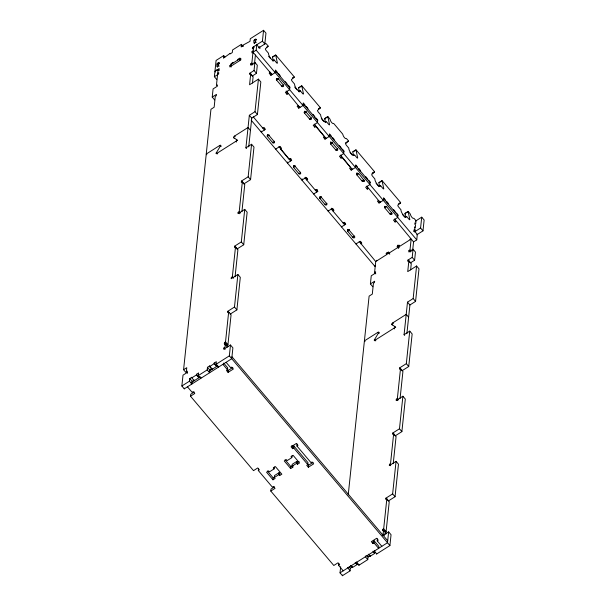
<?xml version="1.0" encoding="UTF-8"?>
<svg xmlns="http://www.w3.org/2000/svg" width="606" height="606" viewBox="0 0 606 606"><rect width="100%" height="100%" fill="white"/><g stroke="black" fill="none" stroke-linecap="round" stroke-linejoin="round"><path stroke-width="0.91" d="M218.827 62.668C214.213 63.471 218.774 70.978 218.827 62.668L219.433 63.38M255.853 39.17C251.316 39.86 255.732 47.548 255.853 39.17L256.452 39.882M272.041 74.159L271.996 74.652L252.99 52.199M278.904 146.599L290.622 160.999L290.888 158.477M286.494 91.233L299.826 107.527L299.887 106.921M314.325 124.116L326.051 138.516L326.119 137.903M359.184 241.453L375.758 261.587M366.781 186.087L380.106 202.381L380.197 201.525M394.612 218.971L413.565 241.9L416.746 239.878L417.322 234.454L414.11 230.659L414.246 229.356L415.049 230.303L413.451 231.318M226.129 345.996L224.318 343.86L225.387 343.185L224.955 347.306L223.887 347.98L223.75 349.283L230.485 345.011L232.893 347.859L231.75 358.707L184.277 388.84L181.868 385.999L183.012 375.144L187.262 372.448L187.398 371.145L186.337 371.819L187.542 373.243M185.989 372.561L183.58 369.721L210.956 109.269L214.145 107.239L215.289 96.339L216.357 95.665L216.493 94.362L212.236 97.058L214.645 99.907M212.236 97.058L213.092 88.915L217.349 86.219L217.486 84.916L216.418 85.59L218.137 69.258L219.137 70.447M216.751 79.515L214.38 76.712L216.092 60.433L223.705 55.601L224.909 57.017M184.277 388.84L184.353 388.166M186.337 371.819L186.769 367.698L183.58 369.721M189.761 378.561L192.17 381.401L191.897 384.007L189.489 381.159L189.761 378.561L191.89 377.205L191.822 377.856L194.231 380.704L194.276 380.257M223.705 55.601L223.432 58.199L230.235 53.275L230.166 53.926L232.287 52.578L232.56 49.972L241.415 44.352L243.226 46.488M343.223 570.829L338.587 565.36L339.655 564.686L338.05 562.792L333.8 565.489L270.799 491.057L275.048 488.36L273.442 486.466L272.382 487.141L258.308 470.514L259.368 469.832L257.762 467.938L253.513 470.635L190.511 396.21L190.723 394.256L194.261 392.006M196.495 374.288L198.904 377.129L198.836 377.78L196.427 374.94L196.495 374.288L198.616 372.932L198.344 375.538L200.753 378.386L200.874 377.243M231 64.948L229.932 65.622L229.795 66.925L240.779 59.956L240.915 58.653L239.855 59.327M230.848 66.251L231.136 63.645L233.257 62.297L233.189 62.948M237.794 60.024L237.863 59.373L239.991 58.024L239.711 60.63M207.472 367.312L209.881 370.16L209.608 372.766L207.199 369.918L207.472 367.312L209.6 365.963L212.009 368.812L211.941 369.463L209.532 366.615L209.6 365.963M241.415 44.352L241.143 46.957L243.271 45.609L243.339 44.958L250.005 41.337L250.278 38.731L263.557 30.3L265.966 33.148L264.83 43.996L258.626 47.935M214.206 363.039L216.615 365.888L216.547 366.539L214.138 363.691L214.206 363.039L216.334 361.691L216.054 364.297L218.463 367.145L218.516 366.653M254.164 47.488L253.566 46.776L251.846 63.107L250.786 63.782L250.649 65.084L254.899 62.388L254.043 70.523L249.793 73.22L249.657 74.523L250.717 73.849L253.126 76.697L252.46 83.06M253.126 50.896L252.066 51.571L251.929 52.873L256.179 50.177L256.755 44.753L259.966 48.541L259.648 46.707M263.557 30.3L262.421 41.155L252.497 47.45L252.361 48.753L253.429 48.079M250.717 73.849L249.574 84.757L258.429 79.136L260.838 81.977L257.414 114.534L251.748 118.132L248.725 146.879M224.318 343.86L224.462 342.557L225.523 341.882L228.667 311.931L227.606 312.605L227.742 311.302L234.477 307.03L237.893 274.473L231.166 278.745L231.303 277.442L232.363 276.768L235.514 246.816L234.454 247.49L234.59 246.187L241.317 241.915L244.741 209.358L238.006 213.63L238.143 212.327L239.211 211.653L242.355 181.702L241.294 182.376L241.43 181.073L248.165 176.8L251.581 144.251L245.915 147.849L246.521 148.553M254.543 63.229L255.399 55.048M245.915 147.849L249.339 115.291L255.005 111.693L258.429 79.136M227.682 347.064L227.795 346.026L225.387 343.185M224.462 342.557L226.864 345.405L227.932 344.731L231.075 314.779L228.667 311.931M235.067 276.806L237.923 249.664L235.514 246.816M241.915 211.691L244.763 184.55L242.355 181.702M249.793 73.22L252.202 76.068L256.452 73.371L257.308 65.228L254.899 62.388M226.083 362.305L230.712 367.774L231.772 367.1L233.378 369.001L228.068 372.372L226.462 370.478L227.523 369.804L227.727 367.85L223.675 363.062M374.266 550.665L376.629 553.998L389.908 545.567L229.341 355.866L230.485 345.011M228.068 372.372L228.273 370.417L227.205 369.152M230.151 314.15L236.885 309.878L240.302 277.321L237.893 274.473M234.59 246.187L236.999 249.036L243.726 244.763L247.15 212.206L244.741 209.358M241.43 181.073L243.839 183.921L250.573 179.649L253.99 147.091L251.581 144.251M261.3 131.184L261.209 132.04L265.466 129.343L263.86 127.442L262.792 128.116M276.995 72.569L277.063 71.917L275.457 70.023L275.185 72.622L270.927 75.326L269.322 73.424L269.465 72.122M264.595 128.184L264.398 130.017L253.225 116.814M270.927 75.326L271.14 73.371L270.064 72.106M267.519 134.82L267.352 136.403L272.708 142.728A1 0.871 6 0 0 274.109 142.933A1 0.871 6 0 0 274.298 141.713L274.351 141.228M269.011 134.782L268.95 135.388L274.298 141.713L272.708 142.728L272.768 142.115M276.707 78.439L276.541 80.022L281.896 86.347A1 0.871 6 0 0 283.297 86.552A1 0.871 6 0 0 283.487 85.332L283.54 84.848M278.328 74.152L278.396 73.5L280.002 75.394L279.934 76.045M278.192 78.522L283.487 85.332L281.896 86.347L281.957 85.734M275.715 148.629L275.662 149.114L279.911 146.417L281.517 148.311L280.457 148.985L289.009 159.113L290.077 158.439L291.683 160.332L287.426 163.029L287.539 162.052M285.29 82.371L285.358 81.719L286.964 83.613L286.896 84.264M280.457 148.985L280.661 147.031M288.047 93.619L286.986 94.294L287.191 92.339L286.123 91.074M288.229 85.847L288.305 85.196L289.91 87.09L289.63 89.696L285.381 92.392L286.986 94.294M258.308 470.514L258.512 468.559M304.826 105.452L304.894 104.8L303.288 102.899L303.015 105.505L298.766 108.201L298.97 106.255M300.576 172.21L300.523 172.702A1 0.871 6 0 1 300.326 173.922A1 0.871 6 0 1 298.925 173.717L293.577 167.392L293.789 165.438M295.236 165.764L295.167 166.385L300.531 172.702L298.932 173.71L298.978 173.225M304.553 111.193L304.371 112.905L309.727 119.23A1 0.871 6 0 0 311.128 119.435A1 0.871 6 0 0 311.325 118.215L311.37 117.731M306.166 107.027L306.235 106.383L307.84 108.277L307.765 108.928M306.045 111.163L305.969 111.89L311.325 118.215L309.727 119.23L309.802 118.496M302.015 178.8L301.879 180.103L306.128 177.406L307.734 179.3L306.674 179.974L306.878 178.02M270.799 491.057L271.003 489.11L274.548 486.86M272.98 479.808L266.564 472.218L268.685 470.87L269.488 471.816L274.094 468.892L273.291 467.946L275.419 466.597L281.843 474.187L279.714 475.536L279.919 473.581L279.116 472.635L274.51 475.558L274.306 477.513L275.109 478.46L272.98 479.808L273.192 477.854L267.352 470.953M274.094 468.892L274.298 466.946M305.166 177.217L305.076 178.073L316.855 191.988L317.226 189.504M313.12 115.254L313.188 114.602L314.794 116.496L314.726 117.147M331.05 136.433L331.118 135.782L329.512 133.888L329.24 136.494L324.998 139.183L323.392 137.289L324.452 136.615L315.885 126.502L314.817 127.177L315.022 125.222M316.067 118.731L316.135 118.079L317.741 119.973L317.468 122.579L313.211 125.275L314.817 127.177M279.714 475.536L278.911 474.589L279.116 472.635M313.711 193.519L313.666 194.011L317.915 191.314L316.309 189.413L315.249 190.087M324.998 139.183L325.202 137.229M292.872 446.743L293.94 446.069L293.736 448.023L292.668 448.698L292.872 446.743L291.804 445.478M292.956 465.916L292.819 467.218L290.698 468.567L290.903 466.612L285.062 459.712M290.698 468.567L284.275 460.977L286.396 459.628L287.199 460.575L291.804 457.651L292.016 455.697M320.013 196.42L319.809 198.374L325.157 204.699A1 0.871 6 0 0 326.558 204.904A1 0.871 6 0 0 326.755 203.684L326.808 203.199M292.819 467.218L292.016 466.264L292.221 464.31L296.826 461.393L297.629 462.34L297.425 464.294L299.553 462.946L293.13 455.356L291.001 456.704L291.804 457.651M321.475 196.632L321.4 197.359L326.755 203.684L325.157 204.699L325.233 203.964M293.94 446.069L308.015 462.696L307.81 464.65L306.742 465.325L308.348 467.226L313.666 463.848L312.06 461.954L310.999 462.628L296.917 446.001L297.129 444.046M297.425 464.294L296.622 463.34L296.826 461.393M337.61 148.705L337.557 149.197A1 0.871 6 0 1 337.36 150.417A1 0.871 6 0 1 335.959 150.205L330.603 143.887L330.8 142.054M332.391 138.016L332.459 137.365L334.065 139.259L333.997 139.91M332.277 142.137L332.202 142.872L337.557 149.197L335.951 150.212L336.012 149.72M328.164 210.593L328.111 211.085L332.368 208.388L333.974 210.282L332.906 210.956L333.111 209.002M331.391 208.206L331.3 209.062L344.685 224.871L344.912 222.713M339.345 146.235L339.413 145.584L341.019 147.485L340.951 148.137M340.557 155.098L352.275 169.498L352.351 168.771M308.348 467.226L308.552 465.272L307.484 464.007M357.275 167.423L357.343 166.771L355.737 164.87L355.464 167.476L351.215 170.172L349.609 168.279L350.669 167.604L342.117 157.477L341.057 158.158L341.261 156.204M342.292 149.712L342.36 149.061L343.966 150.962L343.693 153.568L339.451 156.257L341.057 158.158M341.557 226.28L341.496 226.894L345.746 224.197L344.14 222.296L343.079 222.97M351.215 170.172L351.419 168.218M349.321 229.386L349.23 230.242L354.586 236.567A1 0.871 6 0 1 354.389 237.787A1 0.871 6 0 1 352.995 237.582L347.639 231.257L347.844 229.303L348.511 230.091M357.017 173.043L356.828 174.876L362.176 181.202A1 0.871 6 0 0 363.577 181.406A1 0.871 6 0 0 363.774 180.187L363.827 179.702M358.616 168.998L358.684 168.347L360.29 170.248L360.222 170.9M358.472 173.377L364.062 180.49L364.327 181.535M353.093 236.605L352.995 237.582L354.639 236.075M362.267 180.346L362.176 181.202L363.774 180.187M356.01 243.354L355.949 243.968L360.199 241.264L361.805 243.165L360.744 243.839L360.949 241.885M365.57 177.225L365.645 176.573L367.244 178.467L367.175 179.118M368.334 188.474L367.274 189.148L367.478 187.193M368.516 180.702L368.584 180.05L370.19 181.944L369.918 184.55L365.668 187.246L367.274 189.148M338.587 565.36L338.799 563.406M349.124 566.837L350.329 568.261L350.056 570.867L342.443 575.7L340.034 572.852L340.67 566.746M348.223 494.905L369.115 296.122L372.304 294.099L373.455 283.191L374.516 282.517L374.652 281.214L370.402 283.919L372.811 286.759M370.402 283.919L371.258 275.775L375.508 273.079L375.644 271.776L374.584 272.45L375.788 273.874M385.105 200.298L385.181 199.654L383.575 197.753L383.295 200.359L379.045 203.055L379.25 201.101M342.443 575.7L342.511 575.018M375.016 265.739L374.947 266.413L251.172 120.185M374.584 272.45L375.728 261.542L386.886 254.459L387.09 252.505M376.788 260.868L376.849 260.3M384.81 206.29L384.659 207.76L390.014 214.077A1 0.871 6 0 0 391.408 214.289A1 0.871 6 0 0 391.605 213.07L391.658 212.577M347.7 567.534L350.056 570.867M386.446 201.881L386.514 201.23L388.12 203.131L388.052 203.783M386.302 206.26L391.893 213.373L391.991 214.221M355.858 562.565L356.995 564.64L352.389 567.564L351.253 565.489M390.059 213.592L390.014 214.077L391.605 213.07M388.757 252.058L388.09 252.482L387.954 253.785L398.937 246.809L399.074 245.506L398.013 246.18L399.218 247.604M393.408 210.1L393.476 209.449L395.082 211.35L395.014 212.002M356.555 561.913L358.911 565.246L367.766 559.618L368.047 557.02L366.842 555.596M358.911 565.246L359.002 564.428M396.165 221.349L395.104 222.023L395.309 220.076M396.347 213.585L396.415 212.933L398.021 214.827L397.748 217.433L393.499 220.13L395.104 222.023M365.448 555.96L365.357 556.778L367.766 559.618M398.013 246.18L398.127 245.127M373.569 551.324L374.705 553.399L370.099 556.323L370.145 555.869M374.016 542.878L372.955 543.552L373.16 541.597L374.22 540.923L378.848 546.392L378.644 548.347L374.016 542.878L374.22 540.923M381.833 546.317L377.205 540.847L377.409 538.901M376.629 553.998L376.674 553.513M398.672 248.437L397.066 246.544L399.187 245.195L399.99 246.142L411.156 239.059L410.004 249.967L408.944 250.642L408.808 251.945L413.057 249.24L412.201 257.383L407.952 260.08L407.815 261.383L408.876 260.709L411.285 263.557L410.618 269.912M410.088 239.734L410.156 239.082M408.876 260.709L407.732 271.617L416.587 265.996L418.996 268.837L415.572 301.394L409.906 304.992L406.884 333.732M404.679 335.413L404.073 334.701L409.747 331.103L406.323 363.661L399.589 367.933L399.452 369.236L400.521 368.562L397.369 398.513L396.309 399.187L396.172 400.49L402.899 396.218L399.475 428.775L392.749 433.048L392.612 434.35L393.673 433.676L390.529 463.628L389.461 464.302L389.325 465.605L396.059 461.333L392.635 493.89L385.901 498.162L385.764 499.465L386.833 498.791L383.681 528.743L382.621 529.417L382.484 530.72L383.545 530.045L385.954 532.886L385.817 534.174M412.701 250.081L413.595 241.567M384.318 535.59L383.113 534.166L383.545 530.045M404.073 334.701L407.497 302.144L413.163 298.546L416.587 265.996M415.049 230.303L414.512 226.864L415.315 227.811L415.595 225.099L414.792 224.152L414.928 222.849L415.731 223.796L416.049 220.758L414.36 218.758A1.333 0.439 57.6 0 0 413.557 218.296A2.666 0.879 57.6 0 1 411.951 217.372A2.666 0.879 57.6 0 1 410.527 214.721A1.333 0.439 57.6 0 0 409.815 213.388L408.126 211.388L404.937 213.41L405.467 214.039M382.621 529.417L385.03 532.257L386.09 531.583L389.241 501.632L386.833 498.791M393.226 463.666L396.082 436.517L393.673 433.676M400.074 398.551L402.929 371.41L400.521 368.562M407.952 260.08L410.36 262.928L414.61 260.224L415.466 252.088L413.057 249.24M382.659 535.666L388.643 531.871L387.499 542.726L340.034 572.852M416.792 234.787L422.988 230.856L420.579 228.007L421.723 217.16L415.466 221.129M389.908 545.567L391.052 534.719L388.643 531.871M385.901 498.162L388.31 501.003L395.044 496.731L398.468 464.173L396.059 461.333M392.749 433.048L395.157 435.896L401.884 431.623L405.308 399.066L402.899 396.218M399.589 367.933L401.998 370.781L408.732 366.509L412.156 333.951L409.747 331.103M422.988 230.856L424.132 220.001L421.723 217.16M254.255 40.185L254.853 40.973M216.728 153.841L216.13 153.136L220.667 145.591L221.273 146.304M375.038 340.883L374.288 339.989L378.826 332.444L379.432 333.156M268.178 46.253L265.36 48.828A1.333 0.439 57.6 0 0 266.095 50.427L268.503 53.267A4.666 1.545 57.6 0 0 271.079 58.865A4.666 1.545 57.6 0 0 274.124 59.911L276.533 62.759A1.333 0.439 57.6 0 0 277.404 63.054L275.692 55.138L272.511 57.169L273.359 61.123M348.458 141.107L345.647 143.675A1.333 0.439 57.6 0 0 346.382 145.273L348.791 148.122A4.666 1.545 57.6 0 0 351.359 153.719A4.666 1.545 57.6 0 0 354.412 154.765L356.82 157.605A1.333 0.439 57.6 0 0 357.691 157.901L355.98 149.993L352.79 152.015L353.54 155.477M216.009 70.607L215.478 70.947M216.812 70.107L216.274 70.44M217.607 69.599L217.077 69.932M254.247 40.261L255.838 39.254M218.001 70.561L219.061 69.887L219.198 68.584L214.948 71.281L215.554 71.993M231.06 64.304L239.915 58.676M217.705 73.387L218.766 72.712L218.63 74.015L214.38 76.712M266.579 47.268L268.231 46.109L266.534 44.109A1.333 0.439 57.6 0 0 265.731 43.647A2.666 0.879 57.6 0 1 264.489 43.117M272.495 56.941L275.685 54.919L294.304 76.924L292.713 77.932M272.533 60.918L274.124 59.911M269.322 73.424L270.39 72.75M292.66 78.083L294.251 77.068L291.441 79.636A1.333 0.439 57.6 0 0 292.175 81.234L294.584 84.082A4.666 1.545 57.6 0 0 297.152 89.68A4.666 1.545 57.6 0 0 300.205 90.718L302.614 93.566A1.333 0.439 57.6 0 0 303.485 93.862L301.773 85.954L298.584 87.976L299.44 91.93M298.569 87.749L301.758 85.726L320.385 107.732L318.794 108.747M298.614 91.733L300.205 90.718M220.667 145.591A1.333 0.485 -40.2 0 0 219.698 145.493L206.252 154.03L206.851 154.742M234.083 138.168L233.477 137.456A1.333 0.485 -40.2 0 1 234.605 136.032L248.051 127.495L250.46 130.343M216.13 153.136A1.333 0.485 -40.2 0 0 217.092 153.227L235.84 141.327A1.333 0.485 -40.2 0 0 236.969 139.903L233.477 137.456M298.22 105.633L297.16 106.308L298.766 108.201M318.741 108.891L320.332 107.876L317.521 110.444A1.333 0.439 57.6 0 0 318.256 112.049L320.665 114.89A4.666 1.545 57.6 0 0 323.233 120.488A4.666 1.545 57.6 0 0 326.286 121.533L328.694 124.374A1.333 0.439 57.6 0 0 329.566 124.677L327.854 116.761L324.664 118.784L325.414 122.245M293.584 167.385L295.175 166.377A1 0.871 6 0 0 293.766 166.173A1 0.871 6 0 0 293.577 167.392M330.603 143.887L332.194 142.88A1 0.871 6 0 0 330.8 142.668A1 0.871 6 0 0 330.611 143.887M345.322 142.986L348.511 140.963L346.821 138.963A1.333 0.439 57.6 0 0 346.018 138.501A2.666 0.879 57.6 0 1 344.413 137.577A2.666 0.879 57.6 0 1 342.988 134.926A1.333 0.439 57.6 0 0 342.276 133.593L334.073 123.904A1.333 0.439 57.6 0 0 333.27 123.442A2.666 0.879 57.6 0 1 331.664 122.526A2.666 0.879 57.6 0 1 330.247 119.867A1.333 0.439 57.6 0 0 329.535 118.541L327.838 116.534L324.649 118.564L325.18 119.185M352.775 151.788L355.964 149.765L374.591 171.771L372.198 173.293M372.145 173.437L374.538 171.922L371.728 174.49A1.333 0.439 57.6 0 0 372.463 176.088L374.872 178.937A4.666 1.545 57.6 0 0 377.44 184.535A4.666 1.545 57.6 0 0 380.492 185.572L382.901 188.421A1.333 0.439 57.6 0 0 383.772 188.716L382.06 180.808L378.871 182.83L379.621 186.292M378.856 182.603L382.045 180.58L400.672 202.586L399.074 203.593M380.492 185.572L378.894 186.587L376.084 183.262M378.508 200.488L377.44 201.162L379.045 203.055M398.225 204.245L400.619 202.73L397.809 205.298A1.333 0.439 57.6 0 0 398.543 206.896L400.952 209.744A4.666 1.545 57.6 0 0 403.52 215.342A4.666 1.545 57.6 0 0 406.565 216.38L408.974 219.228A1.333 0.439 57.6 0 0 409.845 219.523L408.141 211.615L404.952 213.638L405.702 217.1M406.565 216.38L404.975 217.395L402.725 214.736M226.727 346.708L227.795 346.026M414.383 231.946L420.579 228.007M191.822 377.856L196.427 374.94M209.532 366.615L214.138 363.691M181.868 385.999L189.489 381.159M198.344 375.538L207.199 369.918M216.054 364.297L229.341 355.866M192.17 381.401L194.162 380.136M198.904 377.129L199.7 376.621M209.881 370.16L212.009 368.812M216.615 365.888L217.812 365.13M190.822 382.863L200.268 376.871M208.926 371.372L217.592 365.873M228.273 370.417L232.825 367.531M190.511 396.21L194.768 393.506L193.162 391.612L192.094 392.287L187.466 386.817M378.826 332.444A1.333 0.485 -40.2 0 0 377.856 332.353L364.411 340.89L365.017 341.602M392.241 325.028L391.643 324.316A1.333 0.485 -40.2 0 1 392.764 322.892L406.217 314.355L408.626 317.203M374.288 339.989A1.333 0.485 -40.2 0 0 375.258 340.087L393.998 328.187A1.333 0.485 -40.2 0 0 395.127 326.763L391.643 324.316M296.917 446.001L297.985 445.327L296.379 443.425L291.062 446.804L292.668 448.698M273.192 477.854L274.609 476.952M290.903 466.612L292.319 465.711M297.629 462.34L299.053 461.439M274.306 477.513L278.911 474.589M292.016 466.264L296.622 463.34M308.552 465.272L313.113 462.378M382.113 534.795L383.113 534.166M384.893 533.56L385.954 532.886M377.205 540.847L378.265 540.173L376.659 538.279L371.349 541.65L372.955 543.552M350.329 568.261L352.457 566.913M357.063 563.989L357.858 563.482M368.047 557.02L369.902 555.838M374.773 552.748L375.44 552.324M262.421 41.155L264.83 43.996M268.602 56.275L270.284 58.267M294.675 87.082L296.925 89.741M321.316 118.556L323.566 121.215M350.003 152.454L352.253 155.106M256.156 42.678L255.558 41.965L253.959 42.973L254.565 43.685M275.389 70.667L289.835 87.741M303.22 103.55L317.673 120.624M329.452 134.532L343.905 151.606M355.669 165.521L370.122 182.595M383.5 198.404L397.953 215.478M256.179 50.177L416.746 239.878M252.497 47.45L253.702 48.874M277.086 78.462L277.419 78.863M304.916 111.345L305.25 111.739M330.815 141.933L331.482 142.721M357.032 172.922L357.699 173.71M252.066 51.571L253.27 52.995M251.846 63.107L253.05 64.531M410.004 249.967L411.209 251.384M250.786 63.782L251.99 65.206M408.944 250.642L410.148 252.058M254.043 70.523L256.452 73.371M412.201 257.383L414.61 260.224M397.809 245.218L398.877 246.483M389.817 254.058L388.211 252.164L386.083 253.513L386.886 254.459M229.932 65.622L231.136 67.046M388.09 252.482L389.294 253.899M219.425 63.463L218.819 62.751L217.228 63.759L217.986 64.569M219.137 66.175L218.539 65.463L216.94 66.471L217.546 67.183M255.005 111.693L257.414 114.534M413.163 298.546L415.572 301.394M267.897 134.843L268.231 135.244M294.115 165.832L294.448 166.233M320.347 196.814L320.68 197.208M249.339 115.291L251.748 118.132M407.497 302.144L409.906 304.992M234.605 136.032L235.211 136.744M392.764 322.892L393.37 323.604M236.969 139.903L237.575 140.615M395.127 326.763L395.733 327.475M235.84 141.327L236.446 142.039M393.998 328.187L394.604 328.899M248.165 176.8L250.573 179.649M406.323 363.661L408.732 366.509M219.698 145.493L220.304 146.205M377.856 332.353L378.462 333.065M217.092 153.227L217.698 153.939M375.258 340.087L375.856 340.792M239.211 211.653L240.415 213.077M397.369 398.513L398.574 399.937M238.143 212.327L239.347 213.751M396.309 399.187L397.513 400.611M241.317 241.915L243.726 244.763M399.475 428.775L401.884 431.623M232.363 276.768L233.568 278.192M389.461 464.302L390.665 465.726M234.477 307.03L236.885 309.878M392.635 493.89L395.044 496.731M227.742 311.302L228.947 312.726M225.523 341.882L227.932 344.731M383.681 528.743L386.09 531.583M231.954 356.76L387.711 540.772M223.887 347.98L225.091 349.404M222.894 364.335L227.523 369.804M293.736 448.023L307.81 464.65M372.902 551.263L374.705 553.399M368.296 554.187L370.099 556.323M355.184 562.504L356.995 564.64M350.579 565.428L352.389 567.564M278.139 79.015L276.541 80.022A1 0.871 6 0 1 276.737 78.803A1 0.871 6 0 1 278.139 79.015M268.95 135.388L267.352 136.403A1 0.871 6 0 1 267.549 135.183A1 0.871 6 0 1 268.95 135.388M305.969 111.89L304.371 112.905A1 0.871 6 0 1 304.568 111.686A1 0.871 6 0 1 305.969 111.89M321.4 197.359L319.809 198.374A1 0.871 6 0 1 319.998 197.155A1 0.871 6 0 1 321.4 197.359M358.419 173.861L356.828 174.876A1 0.871 6 0 1 357.025 173.657A1 0.871 6 0 1 358.419 173.861M349.23 230.242L347.639 231.257A1 0.871 6 0 1 347.836 230.038A1 0.871 6 0 1 349.23 230.242M386.257 206.744L384.659 207.76A1 0.871 6 0 1 384.855 206.54A1 0.871 6 0 1 386.257 206.744"/></g></svg>
